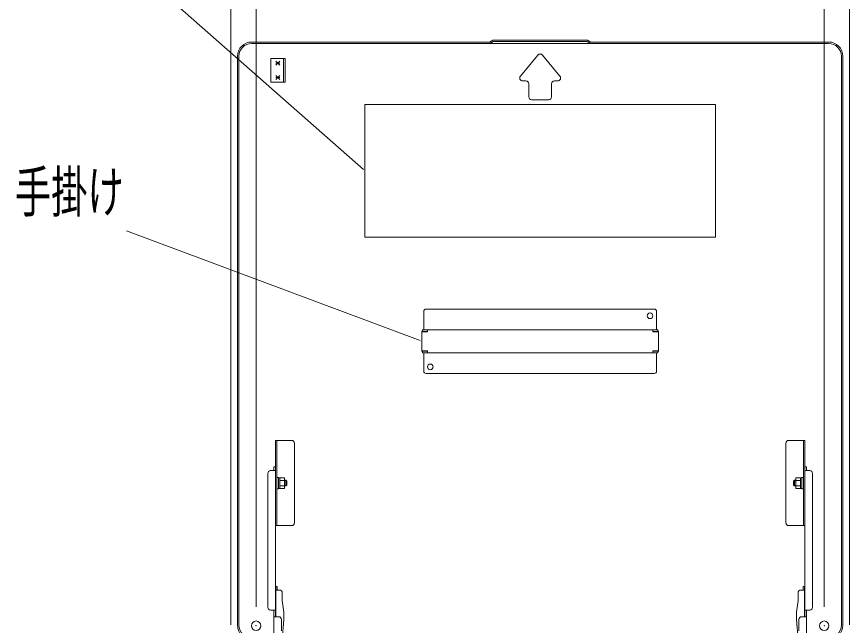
# Model space of a CAD drawing. Units: millimetres, scale not verified. Extents: x -2000 to 2000, y -1385 to 1385.
# Drawn here: x 528.6 to 968.2, y 601.7 to 923.1 of the extents above; entities that cross this region are included whole.
import ezdxf
from ezdxf.enums import TextEntityAlignment as Align

# ---------------------------------------------------------------- set-up
doc = ezdxf.new("R2010")
doc.units = ezdxf.units.MM
doc.header["$LTSCALE"] = 10
doc.header["$PDMODE"] = 32
doc.header["$PDSIZE"] = 5
for name, color, linetype, lineweight in [('0-1_sunpou', 1, 'Continuous', 9), ('0-2_0', 4, 'Continuous', 9), ('0-3_DEFPOINTS', 7, 'Continuous', 9), ('0-7_1', 7, 'Continuous', 9)]:
    doc.layers.add(name, color=color, linetype=linetype, lineweight=lineweight)
doc.styles.add('ＭＳ ゴシック', font='')
doc.styles.get('ＭＳ ゴシック').set_extended_font_data('MS Gothic')

msp = doc.modelspace()

# ---------------------------------------------------------------- linework, layer by layer
at = {"layer": '0-1_sunpou'}
for p, q in [((641.73, 601.93), (641.73, 1055.97)), ((968.23, 601.93), (968.23, 1055.97)), ((654.98, 611.53), (654.98, 1015.9)), ((954.98, 611.53), (954.98, 1015.9))]:
    msp.add_line(p, q, dxfattribs=at)
at = {"layer": '0-1_sunpou', "color": 7}
for p, q in [((598.96, 941.68), (711.73, 842.34)), ((586.55, 809.98), (741.54, 752.03))]:
    msp.add_line(p, q, dxfattribs=at)
at = {"layer": '0-2_0'}
for p, q in [((779.98, 910.72), (778.24, 909.68)), ((804.98, 910.72), (779.98, 910.72)), ((804.98, 910.72), (829.98, 910.72)), ((829.98, 910.72), (831.72, 909.68)), ((652.68, 909.68), (778.24, 909.68)), ((957.28, 908.93), (652.68, 908.93)), ((780.18, 909.97), (778.44, 908.93)), ((780.18, 909.97), (804.98, 909.97)), ((829.77, 909.97), (804.98, 909.97)), ((829.77, 909.97), (831.51, 908.93)), ((957.28, 909.68), (831.72, 909.68)), ((645.18, 601.93), (645.18, 902.18)), ((645.93, 601.93), (645.93, 902.18)), ((803.82, 902.8), (794.53, 891.64)), ((806.13, 902.8), (815.43, 891.64)), ((964.03, 601.93), (964.03, 902.18)), ((964.78, 601.93), (964.78, 902.18)), ((662.78, 900.93), (670.28, 900.93)), ((662.78, 888.43), (662.78, 900.93)), ((665.46, 899.49), (667.58, 897.37)), ((665.46, 897.37), (667.58, 899.49)), ((665.46, 898.43), (667.58, 898.43)), ((669.53, 888.43), (669.53, 900.93)), ((670.28, 888.43), (670.28, 900.93)), ((662.78, 888.43), (670.28, 888.43)), ((665.46, 891.99), (667.58, 889.87)), ((665.46, 889.87), (667.58, 891.99)), ((665.46, 890.93), (667.58, 890.93)), ((795.68, 889.18), (797.48, 889.18)), ((814.27, 889.18), (812.48, 889.18)), ((798.98, 880.68), (798.98, 887.68)), ((810.98, 880.68), (810.98, 887.68)), ((712.48, 806.68), (712.48, 876.68)), ((897.48, 876.68), (712.48, 876.68)), ((800.48, 879.18), (804.98, 879.18)), ((809.48, 879.18), (804.98, 879.18)), ((897.48, 806.68), (897.48, 876.68)), ((897.48, 806.68), (712.48, 806.68)), ((743.48, 767.43), (743.48, 757.68)), ((744.73, 768.68), (804.98, 768.68)), ((865.23, 768.68), (804.98, 768.68)), ((866.48, 767.43), (866.48, 757.68)), ((742.48, 756.88), (742.48, 746.48)), ((742.48, 756.63), (745.48, 756.63)), ((742.88, 757.68), (804.98, 757.68)), ((742.88, 757.68), (742.88, 756.88)), ((742.88, 756.88), (745.48, 756.88)), ((745.48, 757.68), (745.48, 756.63)), ((867.08, 757.68), (804.98, 757.68)), ((864.48, 757.68), (864.48, 756.63)), ((867.08, 756.88), (864.48, 756.88)), ((867.48, 756.63), (864.48, 756.63)), ((867.08, 757.68), (867.08, 756.88)), ((867.48, 756.88), (867.48, 746.48)), ((742.48, 746.73), (745.48, 746.73)), ((742.88, 746.48), (745.48, 746.48)), ((742.88, 745.68), (742.88, 746.48)), ((742.88, 745.68), (804.98, 745.68)), ((743.48, 735.93), (743.48, 745.68)), ((745.48, 745.68), (745.48, 746.73)), ((867.08, 745.68), (804.98, 745.68)), ((867.48, 746.73), (864.48, 746.73)), ((864.48, 745.68), (864.48, 746.73)), ((867.08, 746.48), (864.48, 746.48)), ((866.48, 735.93), (866.48, 745.68)), ((867.08, 745.68), (867.08, 746.48)), ((744.73, 734.68), (804.98, 734.68)), ((865.23, 734.68), (804.98, 734.68)), ((673.73, 699.38), (665.23, 699.38)), ((665.23, 699.38), (665.23, 654.38)), ((665.98, 654.38), (665.98, 699.38)), ((936.23, 699.38), (944.73, 699.38)), ((943.98, 654.38), (943.98, 699.38)), ((944.73, 699.38), (944.73, 654.38)), ((675.23, 697.88), (675.23, 655.88)), ((934.73, 697.88), (934.73, 655.88)), ((661.18, 611.26), (661.18, 681.96)), ((662.68, 683.46), (665.18, 683.46)), ((664.38, 685.38), (664.38, 683.46)), ((665.18, 685.38), (664.38, 685.38)), ((665.18, 685.38), (665.18, 606.26)), ((944.78, 685.38), (944.78, 606.26)), ((947.28, 683.46), (944.78, 683.46)), ((948.78, 611.26), (948.78, 681.96)), ((665.98, 679.8), (666.78, 679.8)), ((666.78, 675.27), (666.78, 679.8)), ((667.53, 679.67), (666.78, 679.67)), ((667.53, 679.68), (670.03, 679.68)), ((667.53, 673.91), (667.53, 679.68)), ((667.53, 678.24), (670.03, 678.24)), ((670.03, 673.91), (670.03, 679.68)), ((670.03, 678.3), (670.73, 678.3)), ((670.73, 678.3), (671.23, 677.8)), ((670.73, 678.3), (670.73, 675.3)), ((671.23, 675.8), (671.23, 677.8)), ((938.73, 675.8), (938.73, 677.8)), ((939.23, 678.3), (939.23, 675.3)), ((939.93, 673.91), (939.93, 679.68)), ((942.43, 679.68), (939.93, 679.68)), ((942.43, 678.24), (939.93, 678.24)), ((942.43, 673.91), (942.43, 679.68)), ((942.43, 679.67), (943.18, 679.67)), ((943.18, 675.27), (943.18, 679.8)), ((943.98, 679.8), (943.18, 679.8)), ((665.98, 673.8), (666.78, 673.8)), ((666.78, 673.8), (666.78, 676.88)), ((667.53, 673.92), (666.78, 673.92)), ((667.53, 675.35), (670.03, 675.35)), ((667.53, 673.91), (670.03, 673.91)), ((670.03, 675.3), (670.73, 675.3)), ((671.23, 675.8), (670.73, 675.3)), ((938.73, 675.8), (939.23, 675.3)), ((939.93, 675.3), (939.23, 675.3)), ((942.43, 675.35), (939.93, 675.35)), ((942.43, 673.91), (939.93, 673.91)), ((942.43, 673.92), (943.18, 673.92)), ((943.18, 673.8), (943.18, 676.88)), ((943.98, 673.8), (943.18, 673.8)), ((673.73, 654.38), (665.23, 654.38)), ((936.23, 654.38), (944.73, 654.38)), ((665.18, 606.26), (665.18, 622.26)), ((665.33, 606.26), (665.33, 622.26)), ((666.13, 622.26), (665.33, 622.26)), ((667.33, 620.34), (665.33, 620.34)), ((666.13, 620.34), (666.13, 622.26)), ((942.63, 620.34), (944.63, 620.34)), ((943.83, 622.26), (944.63, 622.26)), ((943.83, 620.34), (943.83, 622.26)), ((944.63, 606.26), (944.63, 622.26)), ((944.78, 606.26), (944.78, 622.26)), ((668.83, 618.84), (668.83, 614.76)), ((941.13, 618.84), (941.13, 614.76)), ((668.83, 614.76), (669.58, 608.76)), ((941.13, 614.76), (940.38, 608.76)), ((662.68, 609.76), (665.18, 609.76)), ((664.38, 609.76), (664.38, 597.26)), ((669.58, 608.76), (669.58, 604.67)), ((940.38, 608.76), (940.38, 604.67)), ((947.28, 609.76), (944.78, 609.76)), ((945.58, 609.76), (945.58, 597.26)), ((666.88, 606.26), (664.38, 606.26)), ((668.38, 604.76), (668.38, 598.76)), ((668.83, 594.46), (669.58, 604.67)), ((941.13, 594.46), (940.38, 604.67)), ((941.58, 604.76), (941.58, 598.76)), ((943.08, 606.26), (945.58, 606.26))]:
    msp.add_line(p, q, dxfattribs=at)
for points in [[(944.78, 685.38), (945.58, 685.38), (945.58, 683.46)], [(939.93, 678.3), (939.23, 678.3), (938.73, 677.8)]]:
    msp.add_lwpolyline(points, dxfattribs=at)
for centre in [(862.98, 765.18), (746.98, 738.18)]:
    msp.add_circle(centre, 1.5, dxfattribs=at)
for centre, radius, start, end in [((652.68, 902.18), 7.5, 90, 180), ((652.68, 902.18), 6.75, 90, 180), ((957.28, 902.18), 7.5, 0, 90), ((957.28, 902.18), 6.75, 0, 90), ((804.98, 901.84), 1.5, 90, 140.1944), ((804.98, 901.84), 1.5, 39.8056, 90), ((795.68, 890.68), 1.5, 140.1944, 270), ((797.48, 887.68), 1.5, 0, 90), ((812.48, 887.68), 1.5, 90, 180), ((814.27, 890.68), 1.5, 270, 39.8056), ((800.48, 880.68), 1.5, 180, 270), ((809.48, 880.68), 1.5, 270, 0), ((744.73, 767.43), 1.25, 90, 180), ((865.23, 767.43), 1.25, 360, 90), ((743.28, 756.88), 0.8, 120.0009, 180), ((744.08, 756.08), 0.8, 90, 136.5677), ((865.88, 756.08), 0.8, 43.4323, 90), ((866.68, 756.88), 0.8, 360, 59.9991), ((743.28, 746.48), 0.8, 180, 239.9991), ((744.08, 747.28), 0.8, 223.4323, 270), ((865.88, 747.28), 0.8, 270, 316.5677), ((866.68, 746.48), 0.8, 300.0009, 0), ((744.73, 735.93), 1.25, 180, 270), ((865.23, 735.93), 1.25, 270, 0), ((673.73, 697.88), 1.5, 0, 90), ((936.23, 697.88), 1.5, 90, 180), ((662.68, 681.96), 1.5, 90, 180), ((947.28, 681.96), 1.5, 0, 90), ((673.73, 655.88), 1.5, 270, 0), ((936.23, 655.88), 1.5, 180, 270), ((667.33, 618.84), 1.5, 0, 90), ((942.63, 618.84), 1.5, 90, 180), ((662.68, 611.26), 1.5, 180, 270), ((947.28, 611.26), 1.5, 270, 0), ((666.88, 604.76), 1.5, 0, 90), ((943.08, 604.76), 1.5, 90, 180), ((653.43, 601.93), 8.25, 180, 270), ((653.43, 601.93), 7.5, 180, 270), ((956.53, 601.93), 7.5, 270, 0), ((956.53, 601.93), 8.25, 270, 0)]:
    msp.add_arc(centre, radius, start, end, dxfattribs=at)
at = {"layer": '0-3_DEFPOINTS'}
for p in [(654.98, 601.53), (954.98, 601.53)]:
    msp.add_point(p, dxfattribs=at)
at = {"layer": '0-7_1'}
for p, q in [((670.03, 678.02), (671, 678.02)), ((939.93, 678.02), (938.95, 678.02)), ((670.03, 675.57), (671, 675.57)), ((939.93, 675.57), (938.96, 675.57))]:
    msp.add_line(p, q, dxfattribs=at)

# ---------------------------------------------------------------- texts
at = {"layer": '0-1_sunpou', "color": 3, "style": 'ＭＳ ゴシック', "width": 0.65}
msp.add_text('手掛け', height=21.63, dxfattribs=at).set_placement((527.6, 813.32), align=Align.BOTTOM_LEFT)

doc.saveas('drawing.dxf')
